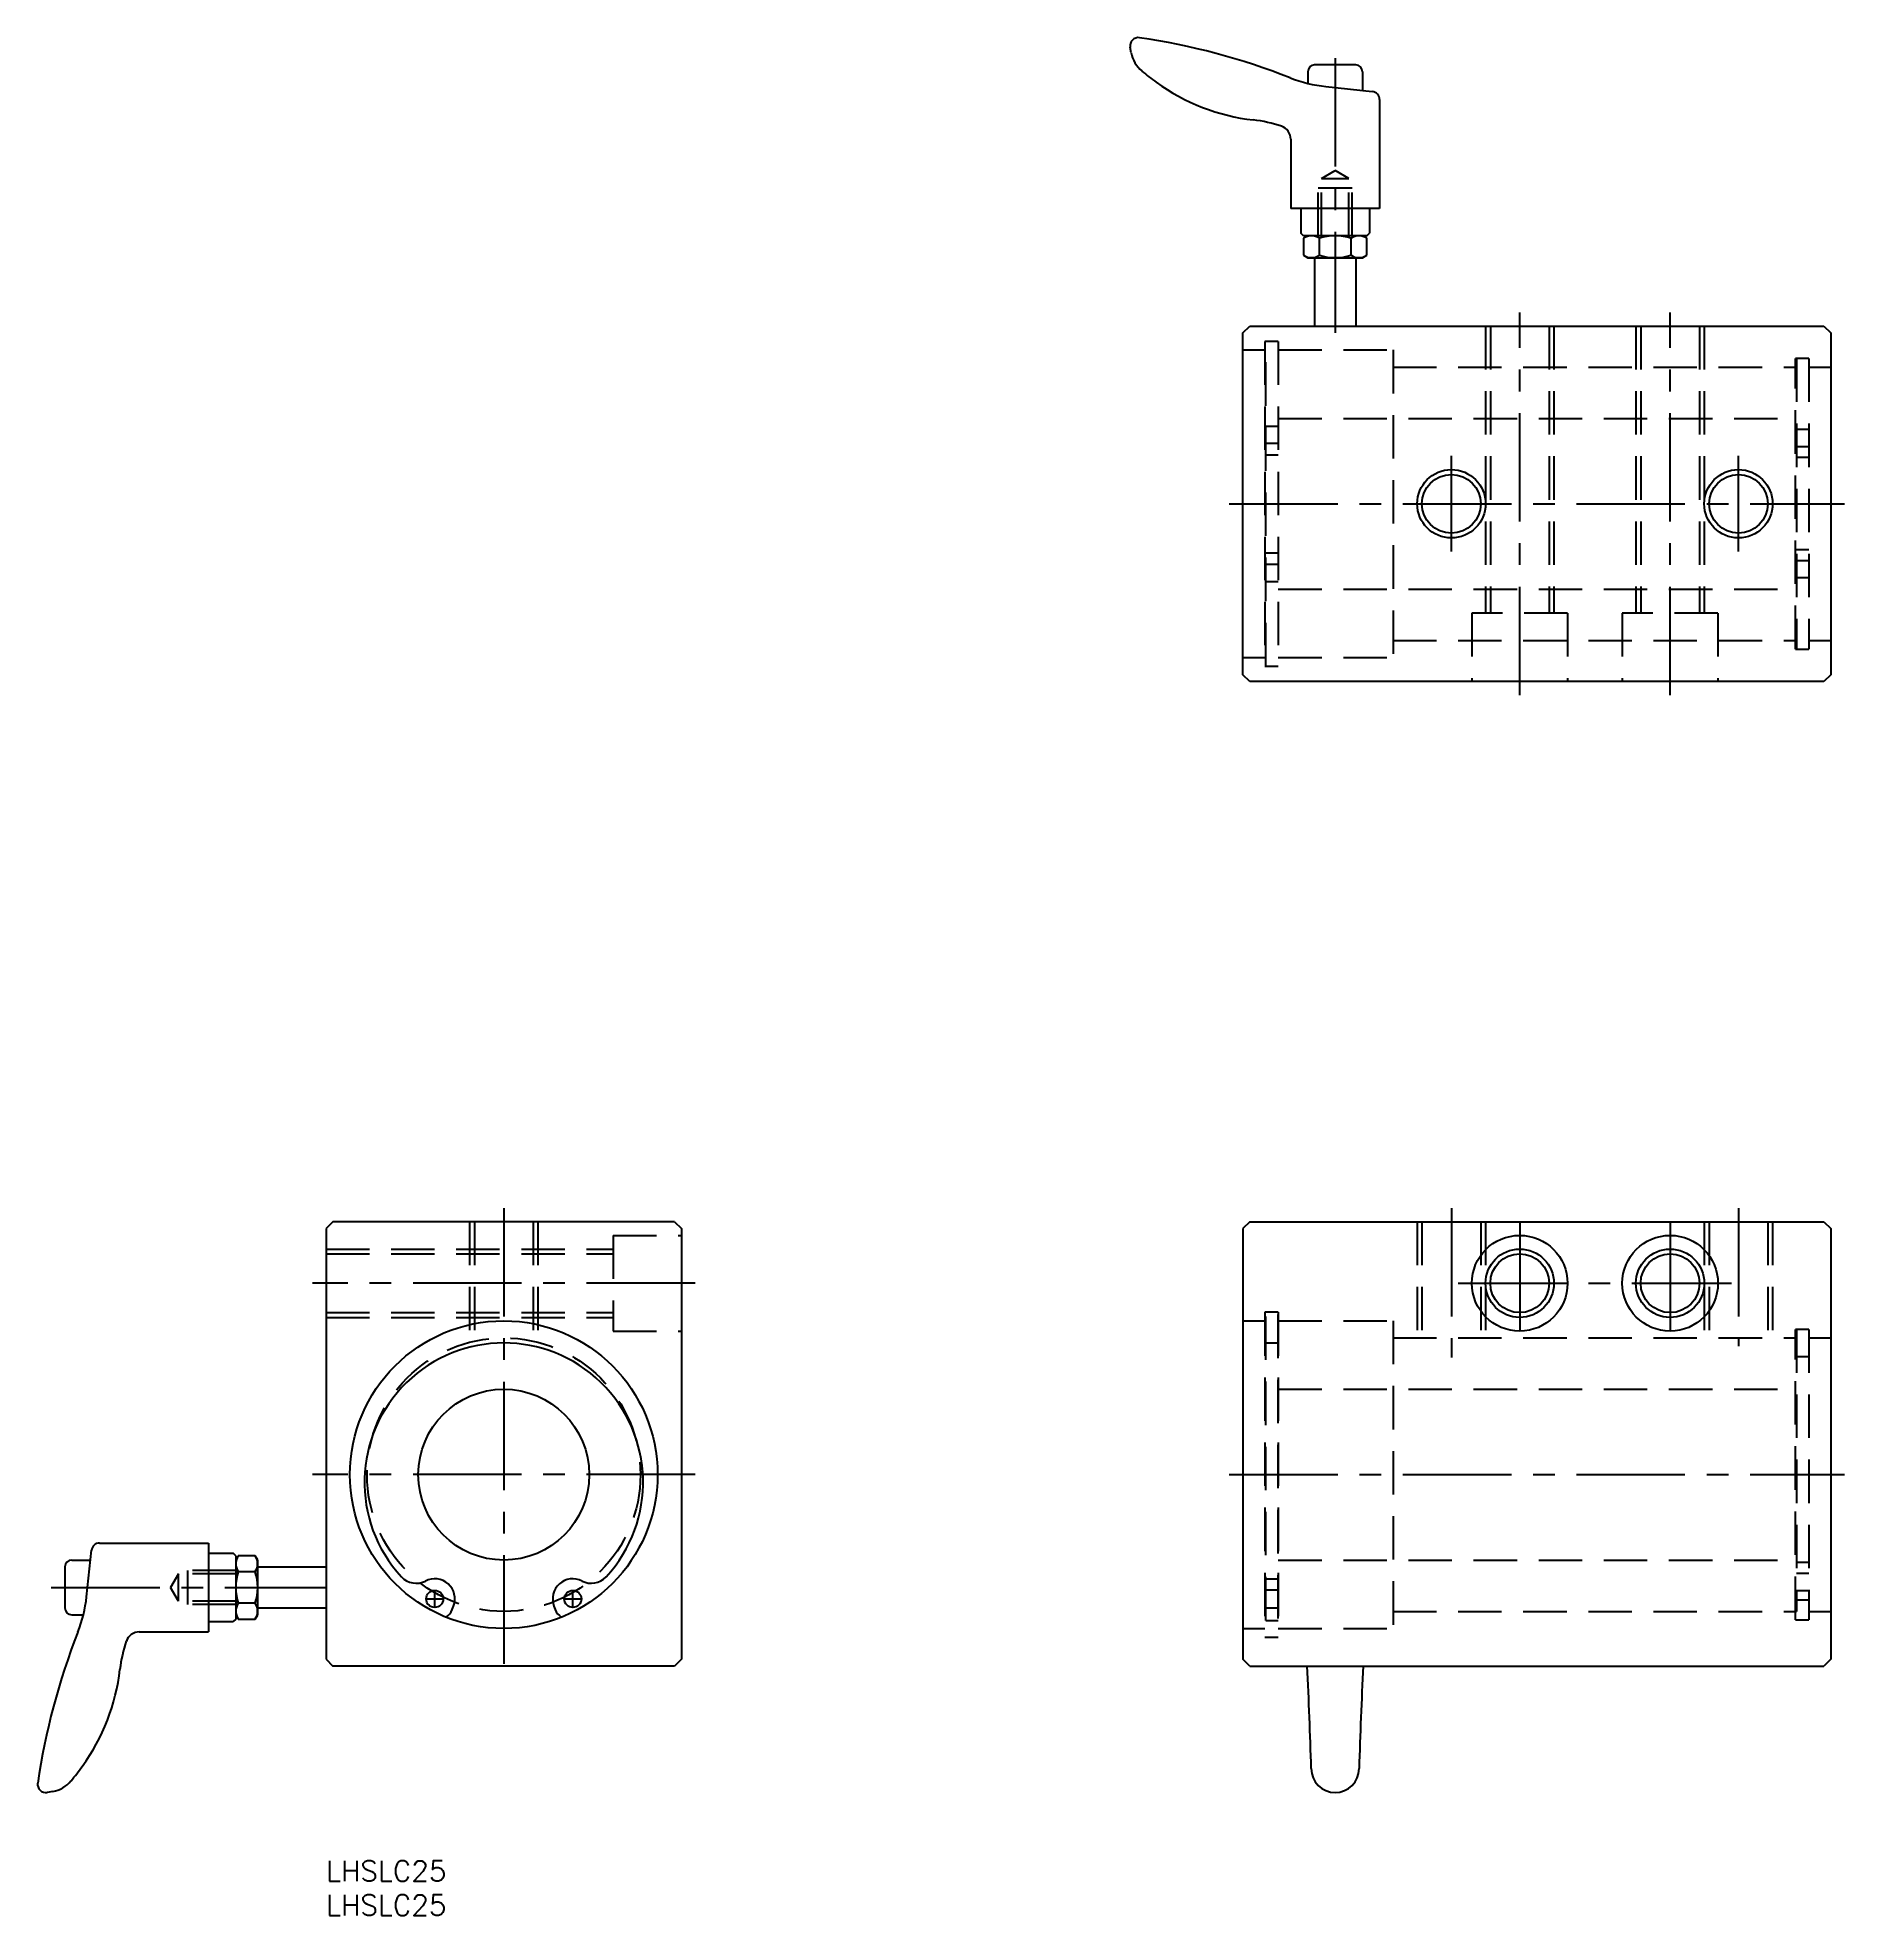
# Model space of a CAD drawing. Extents: x 0 to 264, y -8 to 267.
import ezdxf

# ---------------------------------------------------------------- set-up
doc = ezdxf.new("R2010")
doc.units = 0
doc.header["$LTSCALE"] = 0.5
for name, pattern in [('CENTER', [50.8, 31.75, -6.35, 6.35, -6.35]), ('DASHED', [19.05, 12.7, -6.35]), ('DOT', [0.5, 0.25, -0.25])]:
    doc.linetypes.add(name, pattern=pattern)
doc.layers.get('0').update_dxf_attribs({"linetype": 'CONTINUOUS'})
for name, color, linetype in [('MSM_CENTER', 1, 'CENTER'), ('MSM_CONTINUOUS', 7, 'CONTINUOUS'), ('MSM_DASHED', 4, 'DASHED'), ('MSM_NARROW', 5, 'CONTINUOUS'), ('MSM_PART_NUMBER', 7, 'CONTINUOUS')]:
    doc.layers.add(name, color=color, linetype=linetype)
doc.styles.get("Standard").update_dxf_attribs({"font": 'txt.shx', "height": 3, "bigfont": 'bigfont.shx'})

# ---------------------------------------------------------------- blocks, each defined once
blk = doc.blocks.new('*U10')
at = {"layer": 'MSM_PART_NUMBER'}
blk.add_text('LHSLC25', height=3, dxfattribs=at).set_placement((42.19, -3))
blk = doc.blocks.new('*U11')
at = {"layer": 'MSM_PART_NUMBER'}
blk.add_text('LHSLC25', height=3, dxfattribs=at).set_placement((42.19, -8))

msp = doc.modelspace()

# ---------------------------------------------------------------- linework, layer by layer
at = {"color": 7, "linetype": 'CONTINUOUS'}
for p, q in [((176.32, 223.5), (177.32, 224.5)), ((176.32, 173.5), (176.32, 223.5)), ((177.32, 224.5), (261.32, 224.5)), ((261.32, 224.5), (262.32, 223.5)), ((262.32, 223.5), (262.32, 173.5)), ((177.32, 172.5), (176.32, 173.5)), ((262.32, 173.5), (261.32, 172.5)), ((261.32, 172.5), (177.32, 172.5)), ((43.19, 93.48), (42.19, 92.48)), ((93.19, 93.48), (43.19, 93.48)), ((93.19, 93.48), (94.19, 92.48)), ((177.32, 93.48), (176.32, 92.48)), ((177.32, 93.48), (261.32, 93.48)), ((261.32, 93.48), (262.32, 92.48)), ((42.19, 92.48), (42.19, 29.48)), ((94.19, 92.48), (94.19, 29.48)), ((176.32, 92.48), (176.32, 29.48)), ((262.32, 92.48), (262.32, 29.48)), ((42.19, 29.48), (43.19, 28.48)), ((93.19, 28.48), (43.19, 28.48)), ((94.19, 29.48), (93.19, 28.48)), ((177.32, 28.48), (176.32, 29.48)), ((177.32, 28.48), (261.32, 28.48)), ((262.32, 29.48), (261.32, 28.48))]:
    msp.add_line(p, q, dxfattribs=at)
at = {"color": 12, "linetype": 'DOT'}
msp.add_line((42.19, 76.73), (42.19, 76.73), dxfattribs=at)
at = {"color": 12, "linetype": 'CONTINUOUS'}
msp.add_line((42.19, 60.98), (42.19, 60.98), dxfattribs=at)
at = {"color": 7, "linetype": 'CONTINUOUS'}
for centre, radius in [((206.82, 198.5), 4.3), ((248.82, 198.5), 4.3), ((216.82, 84.48), 7), ((238.82, 84.48), 7), ((216.82, 84.48), 4.3), ((238.82, 84.48), 4.3)]:
    msp.add_circle(centre, radius, dxfattribs=at)
at = {"layer": 'MSM_CENTER'}
for p, q in [((189.82, 263.7), (189.82, 223.5)), ((1.99, 39.98), (42.19, 39.98)), ((58.09, 36.99), (58.09, 39.61)), ((78.29, 36.99), (78.29, 39.61)), ((56.78, 38.3), (59.4, 38.3)), ((76.98, 38.3), (79.6, 38.3))]:
    msp.add_line(p, q, dxfattribs=at)
at = {"layer": 'MSM_CENTER', "color": 1, "linetype": 'CENTER'}
for p, q in [((216.82, 170.5), (216.82, 226.5)), ((238.82, 170.5), (238.82, 226.5)), ((206.82, 191.5), (206.82, 205.5)), ((248.82, 191.5), (248.82, 205.5)), ((174.32, 198.5), (264.32, 198.5)), ((68.19, 95.48), (68.19, 26.48)), ((206.82, 95.48), (206.82, 73.63)), ((216.82, 93.48), (216.82, 75.48)), ((238.82, 93.48), (238.82, 75.48)), ((248.82, 95.48), (248.82, 75.26)), ((96.19, 84.48), (40.19, 84.48)), ((207.82, 84.48), (247.82, 84.48)), ((96.19, 56.48), (40.19, 56.48)), ((174.32, 56.48), (264.32, 56.48))]:
    msp.add_line(p, q, dxfattribs=at)
at = {"layer": 'MSM_CONTINUOUS'}
for p, q in [((159.98, 264.49), (159.84, 265.3)), ((185.82, 261.7), (185.82, 259.99)), ((192.82, 262.7), (186.82, 262.7)), ((193.82, 261.7), (193.82, 258.97)), ((188.47, 259.54), (195.25, 258.82)), ((196.32, 257.62), (196.32, 241.7)), ((183.32, 251.83), (183.32, 241.7)), ((196.32, 241.71), (183.32, 241.7)), ((184.82, 241.7), (184.82, 238.07)), ((194.82, 241.7), (194.82, 238.07)), ((185.19, 237.7), (184.82, 238.07)), ((194.46, 237.7), (185.19, 237.7)), ((185.82, 237.7), (185.21, 237.35)), ((185.21, 237.35), (185.21, 234.86)), ((187.51, 234.86), (187.51, 237.35)), ((192.13, 237.35), (192.13, 234.86)), ((194.44, 237.35), (193.82, 237.7)), ((194.44, 234.86), (194.44, 237.35)), ((194.46, 237.7), (194.82, 238.07)), ((185.21, 234.86), (185.82, 234.5)), ((185.82, 234.5), (193.82, 234.5)), ((186.82, 234.5), (186.82, 224.5)), ((192.82, 234.5), (192.82, 224.5)), ((193.82, 234.5), (194.44, 234.86)), ((4.99, 43.98), (7.72, 43.98)), ((7.15, 38.63), (7.87, 45.41)), ((9.07, 46.48), (24.99, 46.48)), ((24.99, 46.48), (24.99, 33.48)), ((24.99, 44.98), (28.62, 44.98)), ((28.99, 44.62), (28.62, 44.98)), ((28.99, 44.62), (28.99, 35.35)), ((29.35, 44.6), (28.99, 43.98)), ((31.83, 44.6), (29.35, 44.6)), ((32.19, 43.98), (31.83, 44.6)), ((32.19, 35.98), (32.19, 43.98)), ((3.99, 42.98), (3.99, 36.98)), ((29.35, 42.29), (31.83, 42.29)), ((32.19, 42.98), (42.19, 42.98)), ((4.99, 35.98), (6.7, 35.98)), ((28.99, 35.98), (29.35, 35.36)), ((31.83, 37.67), (29.35, 37.67)), ((31.83, 35.36), (32.19, 35.98)), ((32.19, 36.98), (42.19, 36.98)), ((60.66, 36.77), (60.84, 37.25)), ((75.53, 37.25), (75.71, 36.77)), ((14.87, 33.48), (24.99, 33.48)), ((24.99, 34.98), (28.62, 34.98)), ((28.99, 35.35), (28.62, 34.98)), ((29.35, 35.36), (31.83, 35.36)), ((2.2, 10.14), (1.4, 10))]:
    msp.add_line(p, q, dxfattribs=at)
for centre, radius in [((68.19, 56.48), 22.5), ((68.19, 56.48), 12.5), ((58.09, 38.3), 1.25), ((78.29, 38.3), 1.25)]:
    msp.add_circle(centre, radius, dxfattribs=at)
for centre, radius, start, end in [((161.02, 265.5), 1.2, 81.6349, 190), ((146.65, 167.75), 100, 68.5272, 81.6349), ((164.42, 265.27), 4.5, 190, 230.208), ((187.14, 292.54), 40, 230.208, 234.0475), ((186.82, 261.7), 1, 90, 180), ((192.82, 261.7), 1, 0, 90), ((181.27, 284.45), 30, 234.0475, 263.4319), ((190.58, 279.43), 20, 248.5272, 263.9426), ((195.12, 257.62), 1.2, 0, 83.9426), ((175.55, 234.78), 20, 71.2775, 83.4319), ((181.32, 251.83), 2, 0, 71.2775), ((186.36, 235.66), 2.04, 55.6158, 124.3842), ((189.82, 230.06), 7.64, 72.412, 107.588), ((193.29, 235.66), 2.04, 55.6158, 124.3842), ((186.36, 236.55), 2.04, 235.6158, 304.3842), ((189.82, 242.15), 7.64, 252.412, 287.588), ((193.29, 236.55), 2.04, 235.6158, 304.3842), ((68.19, 55.36), 20.38, 317.3049, 222.6951), ((4.99, 42.98), 1, 90, 180), ((9.07, 45.28), 1.2, 90, 173.9426), ((31.03, 43.45), 2.04, 145.6158, 214.3842), ((30.14, 43.45), 2.04, 325.6158, 34.3842), ((36.63, 39.98), 7.64, 162.412, 197.588), ((24.55, 39.98), 7.64, 342.412, 17.588), ((55.38, 43.54), 2.95, 222.6951, 297.3094), ((58.09, 38.3), 2.95, 339.1033, 117.3094), ((78.29, 38.3), 2.95, 62.6906, 200.8967), ((80.99, 43.54), 2.95, 242.6906, 317.3049), ((-12.73, 40.74), 20, 338.5272, 353.9426), ((4.99, 36.98), 1, 180, 270), ((31.03, 36.52), 2.04, 145.6158, 214.3842), ((30.14, 36.52), 2.04, 325.6158, 34.3842), ((58.33, 37.66), 2.5, 305.2253, 339.1033), ((78.05, 37.66), 2.5, 200.8967, 234.7747), ((98.94, -3.19), 100, 158.5272, 171.6349), ((14.87, 31.48), 2, 90, 161.2775), ((31.91, 25.7), 20, 161.2775, 173.4319), ((-17.76, 31.42), 30, 324.0475, 353.4319), ((-613.32, -10.4), 800, 1.71041, 2.78555), ((992.97, -10.4), 800, 177.21445, 178.28959), ((-25.85, 37.29), 40, 320.208, 324.0475), ((1.19, 11.18), 1.2, 171.6349, 280), ((1.42, 14.57), 4.5, 280, 320.208), ((189.82, 13.48), 3.5, 180, 360)]:
    msp.add_arc(centre, radius, start, end, dxfattribs=at)
at = {"layer": 'MSM_DASHED'}
for p, q in [((187.82, 246.1), (189.82, 247.26)), ((191.82, 246.1), (189.82, 247.26)), ((187.32, 237.7), (187.32, 244.7)), ((187.32, 244.7), (192.32, 244.7)), ((187.82, 237.7), (187.82, 246.1)), ((187.82, 246.1), (191.82, 246.1)), ((191.82, 237.7), (191.82, 246.1)), ((192.32, 237.7), (192.32, 244.7)), ((211.82, 224.5), (211.82, 182.5)), ((212.52, 224.5), (212.52, 182.5)), ((221.12, 224.5), (221.12, 182.5)), ((221.82, 224.5), (221.82, 182.5)), ((233.82, 224.5), (233.82, 182.5)), ((234.52, 224.5), (234.52, 182.5)), ((243.12, 224.5), (243.12, 182.5)), ((243.82, 224.5), (243.82, 182.5)), ((176.32, 221), (179.55, 221)), ((179.55, 222.25), (179.55, 174.75)), ((181.5, 222.25), (179.55, 222.25)), ((179.7, 174.75), (179.7, 222.25)), ((181.5, 222.25), (181.5, 174.75)), ((181.5, 221), (198.29, 221)), ((198.29, 221), (198.29, 176)), ((198.29, 218.5), (257.29, 218.5)), ((257.14, 177.25), (257.14, 219.75)), ((259.09, 219.75), (257.14, 219.75)), ((257.29, 219.75), (257.29, 177.25)), ((259.09, 219.75), (259.09, 177.25)), ((259.09, 218.5), (262.32, 218.5)), ((179.7, 209.85), (181.5, 209.85)), ((181.5, 211), (257.29, 211)), ((259.09, 209.35), (257.29, 209.35)), ((179.7, 207.35), (181.5, 207.35)), ((259.09, 206.85), (257.29, 206.85)), ((179.7, 205.65), (181.5, 205.65)), ((259.09, 205.25), (257.29, 205.25)), ((179.7, 191.35), (181.5, 191.35)), ((179.7, 189.65), (181.5, 189.65)), ((259.09, 191.75), (257.29, 191.75)), ((259.09, 190.15), (257.29, 190.15)), ((179.7, 187.15), (181.5, 187.15)), ((259.09, 187.65), (257.29, 187.65)), ((181.5, 186), (257.29, 186)), ((209.82, 182.5), (209.82, 172.5)), ((223.82, 182.5), (209.82, 182.5)), ((223.82, 182.5), (223.82, 172.5)), ((231.82, 182.5), (231.82, 172.5)), ((245.82, 182.5), (231.82, 182.5)), ((245.82, 182.5), (245.82, 172.5)), ((176.32, 176), (179.55, 176)), ((181.5, 176), (198.29, 176)), ((198.29, 178.5), (257.29, 178.5)), ((257.14, 177.25), (259.09, 177.25)), ((259.09, 178.5), (262.32, 178.5)), ((179.55, 174.75), (181.5, 174.75)), ((63.19, 93.48), (63.19, 75.85)), ((63.89, 93.48), (63.89, 76.01)), ((72.49, 93.48), (72.49, 76.01)), ((73.19, 93.48), (73.19, 75.85)), ((201.82, 93.48), (201.82, 76.48)), ((202.52, 93.48), (202.52, 76.48)), ((211.12, 93.48), (211.12, 76.48)), ((211.82, 93.48), (211.82, 76.48)), ((243.82, 93.48), (243.82, 76.48)), ((244.52, 93.48), (244.52, 76.48)), ((253.12, 93.48), (253.12, 76.48)), ((253.82, 93.48), (253.82, 76.48)), ((84.19, 91.48), (84.19, 77.48)), ((84.19, 91.48), (94.19, 91.48)), ((42.19, 89.48), (84.19, 89.48)), ((42.19, 88.78), (84.19, 88.78)), ((42.19, 80.18), (84.19, 80.18)), ((179.55, 80.23), (179.55, 32.73)), ((181.5, 80.23), (179.55, 80.23)), ((179.7, 35.16), (179.7, 80.23)), ((181.5, 35.44), (181.5, 80.23)), ((181.5, 80.23), (181.5, 32.73)), ((42.19, 79.48), (84.19, 79.48)), ((84.19, 77.48), (94.19, 77.48)), ((176.32, 78.98), (179.55, 78.98)), ((181.5, 78.98), (198.32, 78.98)), ((198.29, 78.98), (198.29, 33.98)), ((257.14, 35.23), (257.14, 77.73)), ((259.09, 77.73), (257.14, 77.73)), ((257.29, 77.73), (257.29, 36.48)), ((259.09, 77.73), (259.09, 35.23)), ((181.5, 75.73), (179.7, 75.73)), ((198.29, 76.48), (257.29, 76.48)), ((259.09, 76.48), (262.32, 76.48)), ((259.09, 73.73), (257.29, 73.73)), ((181.5, 68.98), (257.29, 68.98)), ((181.5, 43.98), (257.29, 43.98)), ((20.59, 41.98), (19.43, 39.98)), ((28.99, 41.98), (20.59, 41.98)), ((20.59, 37.98), (20.59, 41.98)), ((28.99, 42.48), (21.99, 42.48)), ((21.99, 37.48), (21.99, 42.48)), ((179.7, 41.25), (181.5, 41.25)), ((259.09, 43.63), (257.29, 43.63)), ((259.09, 42.03), (257.29, 42.03)), ((20.59, 37.98), (19.43, 39.98)), ((179.7, 39.61), (181.5, 39.61)), ((257.29, 39.53), (259.09, 39.53)), ((28.99, 37.98), (20.59, 37.98)), ((28.99, 37.48), (21.99, 37.48)), ((179.7, 36.99), (181.5, 36.99)), ((198.29, 36.48), (257.29, 36.48)), ((259.09, 38.12), (257.29, 38.12)), ((259.09, 36.48), (262.32, 36.48)), ((176.32, 33.98), (179.55, 33.98)), ((179.7, 35.16), (181.5, 35.16)), ((181.5, 33.98), (198.29, 33.98)), ((257.14, 35.23), (259.09, 35.23)), ((179.55, 32.73), (181.5, 32.73))]:
    msp.add_line(p, q, dxfattribs=at)
msp.add_circle((68.19, 56.48), 20, dxfattribs=at)
at = {"layer": 'MSM_NARROW'}
for centre in [(206.82, 198.5), (248.82, 198.5), (216.82, 84.48), (238.82, 84.48)]:
    msp.add_circle(centre, 5, dxfattribs=at)

# ---------------------------------------------------------------- block references
at = {"layer": 'MSM_CONTINUOUS'}
for name in ['*U10', '*U11']:
    msp.add_blockref(name, (0, 0), dxfattribs=at)

doc.saveas('drawing.dxf')
